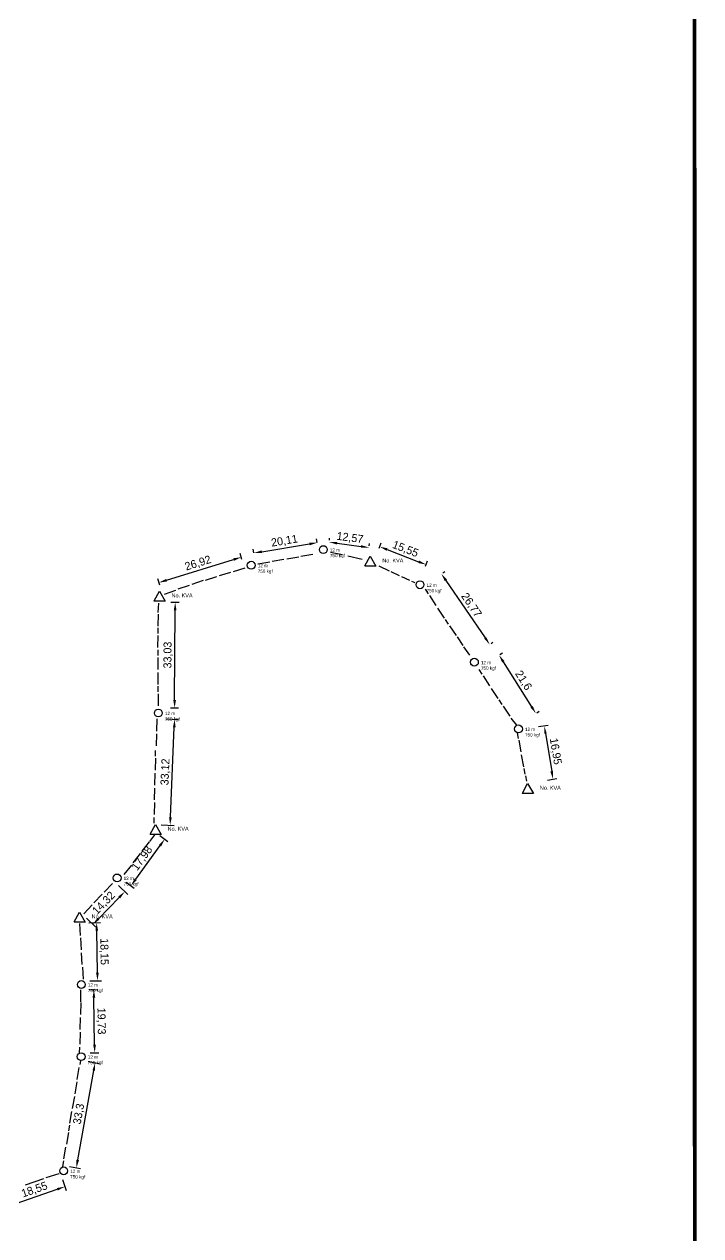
# Model space of a CAD drawing. Header units: millimetres. Extents: x -3588 to 75209, y -3737 to 38254.
# Drawn here: x 29058.5 to 29270, y 19548.3 to 19926.9 of the extents above; entities that cross this region are included whole.
import ezdxf

# ---------------------------------------------------------------- set-up
doc = ezdxf.new("R2010")
doc.units = ezdxf.units.MM
doc.layers.add('P', color=253, linetype='Continuous')
doc.dimstyles.new('ISO-25', dxfattribs={"dimtxt": 2.5, "dimasz": 2.5, "dimexe": 1.25, "dimexo": 0.625, "dimtad": 1, "dimtxsty": 'Standard', "dimcen": 2.5, "dimadec": 0, "dimazin": 0, "dimtfac": 1, "dimtmove": 0, "dimatfit": 3, "dimfxl": 1, "dimarcsym": 0})

# ---------------------------------------------------------------- blocks, each defined once
blk = doc.blocks.new('*D336')
at = {"color": 0, "lineweight": -2, "transparency": 16777216}
for p, q in [((29070.4, 19565.83), (29071.58, 19562.44)), ((29056, 19558.37), (29068.8, 19562.8)), ((29052.88, 19559.77), (29054.05, 19556.37))]:
    blk.add_line(p, q, dxfattribs=at)
at = {"color": 0, "transparency": 16777216}
for points in [[(29068.67, 19563.19), (29068.94, 19562.41), (29071.17, 19563.62)], [(29055.87, 19558.76), (29056.14, 19557.97), (29053.64, 19557.55)]]:
    blk.add_solid(points, dxfattribs=at)
at = {"layer": 'Defpoints', "color": 0, "transparency": 16777216}
for p in [(29070.2, 19566.42), (29071.17, 19563.62), (29052.67, 19560.36)]:
    blk.add_point(p, dxfattribs=at)
at = {"color": 0, "transparency": 16777216, "insert": (29061.72, 19562.55), "char_height": 2.5, "attachment_point": 5, "rotation": 19.0946}
blk.add_mtext('18,55', dxfattribs=at)
blk = doc.blocks.new('*D337')
at = {"color": 0, "lineweight": -2, "transparency": 16777216}
for p, q in [((29075.23, 19572.02), (29080.22, 19599.88)), ((29078.49, 19602.73), (29081.89, 19602.12)), ((29072.62, 19569.95), (29076.02, 19569.34))]:
    blk.add_line(p, q, dxfattribs=at)
at = {"color": 0, "transparency": 16777216}
for points in [[(29079.81, 19599.95), (29080.63, 19599.81), (29080.66, 19602.34)], [(29074.82, 19572.09), (29075.64, 19571.95), (29074.79, 19569.56)]]:
    blk.add_solid(points, dxfattribs=at)
at = {"layer": 'Defpoints', "color": 0, "transparency": 16777216}
for p in [(29077.87, 19602.84), (29080.66, 19602.34), (29072, 19570.06)]:
    blk.add_point(p, dxfattribs=at)
at = {"color": 0, "transparency": 16777216, "insert": (29075.68, 19586.32), "char_height": 2.5, "attachment_point": 5, "rotation": 79.8511}
blk.add_mtext('33,3', dxfattribs=at)
blk = doc.blocks.new('*D338')
at = {"color": 0, "lineweight": -2, "transparency": 16777216}
for p, q in [((29078.8, 19625.16), (29081.48, 19625.2)), ((29080.47, 19607.95), (29080.27, 19622.68)), ((29079.07, 19605.43), (29081.75, 19605.47))]:
    blk.add_line(p, q, dxfattribs=at)
at = {"color": 0, "transparency": 16777216}
for points in [[(29080.68, 19622.69), (29079.85, 19622.68), (29080.23, 19625.18)], [(29080.89, 19607.96), (29080.05, 19607.95), (29080.5, 19605.45)]]:
    blk.add_solid(points, dxfattribs=at)
at = {"layer": 'Defpoints', "color": 0, "transparency": 16777216}
for p in [(29078.17, 19625.16), (29080.23, 19625.18), (29078.45, 19605.42)]:
    blk.add_point(p, dxfattribs=at)
at = {"color": 0, "transparency": 16777216, "insert": (29082.45, 19615.35), "char_height": 2.5, "attachment_point": 5, "rotation": 270.7912}
blk.add_mtext('19,73', dxfattribs=at)
blk = doc.blocks.new('*D339')
at = {"color": 0, "lineweight": -2, "transparency": 16777216}
for p, q in [((29078.71, 19646.08), (29082.36, 19646.13)), ((29081.35, 19630.46), (29081.15, 19643.61)), ((29078.98, 19627.93), (29082.64, 19627.98))]:
    blk.add_line(p, q, dxfattribs=at)
at = {"color": 0, "transparency": 16777216}
for points in [[(29081.57, 19643.62), (29080.74, 19643.61), (29081.11, 19646.11)], [(29081.77, 19630.47), (29080.94, 19630.46), (29081.39, 19627.96)]]:
    blk.add_solid(points, dxfattribs=at)
at = {"layer": 'Defpoints', "color": 0, "transparency": 16777216}
for p in [(29078.08, 19646.07), (29081.11, 19646.11), (29078.36, 19627.92)]:
    blk.add_point(p, dxfattribs=at)
at = {"color": 0, "transparency": 16777216, "insert": (29083.34, 19637.07), "char_height": 2.5, "attachment_point": 5, "rotation": 270.8686}
blk.add_mtext('18,15', dxfattribs=at)
blk = doc.blocks.new('*D340')
at = {"color": 0, "lineweight": -2, "transparency": 16777216}
for p, q in [((29087.96, 19657.71), (29090.82, 19654.92)), ((29081.67, 19647.34), (29088.18, 19654.01)), ((29077.96, 19647.47), (29080.82, 19644.68))]:
    blk.add_line(p, q, dxfattribs=at)
at = {"color": 0, "transparency": 16777216}
for points in [[(29087.88, 19654.3), (29088.48, 19653.72), (29089.93, 19655.8)], [(29081.37, 19647.63), (29081.97, 19647.05), (29079.92, 19645.55)]]:
    blk.add_solid(points, dxfattribs=at)
at = {"layer": 'Defpoints', "color": 0, "transparency": 16777216}
for p in [(29087.52, 19658.15), (29089.93, 19655.8), (29077.51, 19647.91)]:
    blk.add_point(p, dxfattribs=at)
at = {"color": 0, "transparency": 16777216, "insert": (29083.43, 19652.13), "char_height": 2.5, "attachment_point": 5, "rotation": 45.6807}
blk.add_mtext('14,32', dxfattribs=at)
blk = doc.blocks.new('*D341')
at = {"color": 0, "lineweight": -2, "transparency": 16777216}
for p, q in [((29100.86, 19673.3), (29103.4, 19671.46)), ((29093.32, 19659.66), (29100.93, 19670.17)), ((29090.32, 19658.74), (29092.86, 19656.9))]:
    blk.add_line(p, q, dxfattribs=at)
at = {"color": 0, "transparency": 16777216}
for points in [[(29100.59, 19670.41), (29101.26, 19669.92), (29102.39, 19672.19)], [(29092.98, 19659.9), (29093.65, 19659.41), (29091.85, 19657.63)]]:
    blk.add_solid(points, dxfattribs=at)
at = {"layer": 'Defpoints', "color": 0, "transparency": 16777216}
for p in [(29100.35, 19673.67), (29102.39, 19672.19), (29089.81, 19659.11)]:
    blk.add_point(p, dxfattribs=at)
at = {"color": 0, "transparency": 16777216, "insert": (29095.43, 19666.13), "char_height": 2.5, "attachment_point": 5, "rotation": 54.0938}
blk.add_mtext('17,98', dxfattribs=at)
blk = doc.blocks.new('*D342')
at = {"color": 0, "lineweight": -2, "transparency": 16777216}
for p, q in [((29102.71, 19709.78), (29106.75, 19709.6)), ((29104.19, 19679.06), (29105.39, 19707.16)), ((29101.3, 19676.68), (29105.33, 19676.51))]:
    blk.add_line(p, q, dxfattribs=at)
at = {"color": 0, "transparency": 16777216}
for points in [[(29104.98, 19707.18), (29105.81, 19707.14), (29105.5, 19709.66)], [(29103.77, 19679.08), (29104.61, 19679.04), (29104.08, 19676.56)]]:
    blk.add_solid(points, dxfattribs=at)
at = {"layer": 'Defpoints', "color": 0, "transparency": 16777216}
for p in [(29102.09, 19709.8), (29105.5, 19709.66), (29100.67, 19676.71)]:
    blk.add_point(p, dxfattribs=at)
at = {"color": 0, "transparency": 16777216, "insert": (29102.71, 19693.2), "char_height": 2.5, "attachment_point": 5, "rotation": 87.551}
blk.add_mtext('33,12', dxfattribs=at)
blk = doc.blocks.new('*D343')
at = {"color": 0, "lineweight": -2, "transparency": 16777216}
for p, q in [((29104.36, 19746.24), (29106.92, 19746.22)), ((29105.49, 19715.7), (29105.66, 19743.73)), ((29104.16, 19713.21), (29106.73, 19713.19))]:
    blk.add_line(p, q, dxfattribs=at)
at = {"color": 0, "transparency": 16777216}
for points in [[(29105.24, 19743.73), (29106.08, 19743.73), (29105.67, 19746.23)], [(29105.08, 19715.7), (29105.91, 19715.7), (29105.48, 19713.2)]]:
    blk.add_solid(points, dxfattribs=at)
at = {"layer": 'Defpoints', "color": 0, "transparency": 16777216}
for p in [(29103.73, 19746.24), (29105.67, 19746.23), (29103.54, 19713.21)]:
    blk.add_point(p, dxfattribs=at)
at = {"color": 0, "transparency": 16777216, "insert": (29103.49, 19729.73), "char_height": 2.5, "attachment_point": 5, "rotation": 89.6647}
blk.add_mtext('33,03', dxfattribs=at)
blk = doc.blocks.new('*D344')
at = {"color": 0, "lineweight": -2, "transparency": 16777216}
for p, q in [((29102.97, 19753.12), (29123.92, 19759.58)), ((29126.54, 19759.55), (29125.94, 19761.51)), ((29100.82, 19751.62), (29100.21, 19753.57))]:
    blk.add_line(p, q, dxfattribs=at)
at = {"color": 0, "transparency": 16777216}
for points in [[(29123.8, 19759.97), (29124.04, 19759.18), (29126.31, 19760.31)], [(29102.85, 19753.51), (29103.09, 19752.72), (29100.58, 19752.38)]]:
    blk.add_solid(points, dxfattribs=at)
at = {"layer": 'Defpoints', "color": 0, "transparency": 16777216}
for p in [(29126.31, 19760.31), (29126.73, 19758.95), (29101, 19751.02)]:
    blk.add_point(p, dxfattribs=at)
at = {"color": 0, "transparency": 16777216, "insert": (29112.83, 19758.34), "char_height": 2.5, "attachment_point": 5, "rotation": 17.1368}
blk.add_mtext('26,92', dxfattribs=at)
blk = doc.blocks.new('*D345')
at = {"color": 0, "lineweight": -2, "transparency": 16777216}
for p, q in [((29150.09, 19764.95), (29149.9, 19766.08)), ((29130.25, 19761.71), (29130.06, 19762.84)), ((29132.73, 19762.01), (29147.64, 19764.45))]:
    blk.add_line(p, q, dxfattribs=at)
at = {"color": 0, "transparency": 16777216}
for points in [[(29132.66, 19762.42), (29132.8, 19761.6), (29130.26, 19761.61)], [(29147.57, 19764.86), (29147.71, 19764.03), (29150.11, 19764.85)]]:
    blk.add_solid(points, dxfattribs=at)
at = {"layer": 'Defpoints', "color": 0, "transparency": 16777216}
for p in [(29150.11, 19764.85), (29150.19, 19764.33), (29130.35, 19761.09)]:
    blk.add_point(p, dxfattribs=at)
at = {"color": 0, "transparency": 16777216, "insert": (29139.85, 19765.28), "char_height": 2.5, "attachment_point": 5, "rotation": 9.2762}
blk.add_mtext('20,11', dxfattribs=at)
blk = doc.blocks.new('*D346')
at = {"color": 0, "lineweight": -2, "transparency": 16777216}
for p, q in [((29153.87, 19765.59), (29153.96, 19766.27)), ((29156.27, 19764.69), (29163.77, 19763.67)), ((29166.33, 19763.88), (29166.42, 19764.56))]:
    blk.add_line(p, q, dxfattribs=at)
at = {"color": 0, "transparency": 16777216}
for points in [[(29156.33, 19765.1), (29156.22, 19764.28), (29153.8, 19765.03)], [(29163.83, 19764.08), (29163.72, 19763.25), (29166.25, 19763.33)]]:
    blk.add_solid(points, dxfattribs=at)
at = {"layer": 'Defpoints', "color": 0, "transparency": 16777216}
for p in [(29153.79, 19764.97), (29166.24, 19763.26), (29166.25, 19763.33)]:
    blk.add_point(p, dxfattribs=at)
at = {"color": 0, "transparency": 16777216, "insert": (29160.3, 19766.24), "char_height": 2.5, "attachment_point": 5, "rotation": 352.2045}
blk.add_mtext('12,57', dxfattribs=at)
blk = doc.blocks.new('*D347')
at = {"color": 0, "lineweight": -2, "transparency": 16777216}
for p, q in [((29169.42, 19763.14), (29170.05, 19764.77)), ((29171.93, 19762.7), (29181.77, 19758.89)), ((29183.93, 19757.54), (29184.56, 19759.16))]:
    blk.add_line(p, q, dxfattribs=at)
at = {"color": 0, "transparency": 16777216}
for points in [[(29172.08, 19763.09), (29171.78, 19762.31), (29169.6, 19763.6)], [(29181.92, 19759.28), (29181.62, 19758.51), (29184.11, 19757.99)]]:
    blk.add_solid(points, dxfattribs=at)
at = {"layer": 'Defpoints', "color": 0, "transparency": 16777216}
for p in [(29169.2, 19762.56), (29183.7, 19756.95), (29184.11, 19757.99)]:
    blk.add_point(p, dxfattribs=at)
at = {"color": 0, "transparency": 16777216, "insert": (29177.6, 19762.74), "char_height": 2.5, "attachment_point": 5, "rotation": 338.8654}
blk.add_mtext('15,55', dxfattribs=at)
blk = doc.blocks.new('*D348')
at = {"color": 0, "lineweight": -2, "transparency": 16777216}
for p, q in [((29189.32, 19755.43), (29189.92, 19755.84)), ((29190.3, 19753.07), (29202.59, 19735.1)), ((29204.43, 19733.33), (29205.03, 19733.74))]:
    blk.add_line(p, q, dxfattribs=at)
at = {"color": 0, "transparency": 16777216}
for points in [[(29190.64, 19753.3), (29189.95, 19752.83), (29188.88, 19755.13)], [(29202.93, 19735.34), (29202.24, 19734.86), (29204, 19733.04)]]:
    blk.add_solid(points, dxfattribs=at)
at = {"layer": 'Defpoints', "color": 0, "transparency": 16777216}
for p in [(29188.8, 19755.08), (29203.92, 19732.98), (29204, 19733.04)]:
    blk.add_point(p, dxfattribs=at)
at = {"color": 0, "transparency": 16777216, "insert": (29198.16, 19745.26), "char_height": 2.5, "attachment_point": 5, "rotation": 304.3711}
blk.add_mtext('26,77', dxfattribs=at)
blk = doc.blocks.new('*D349')
at = {"color": 0, "lineweight": -2, "transparency": 16777216}
for p, q in [((29207.18, 19729.94), (29207.95, 19730.43)), ((29208.23, 19727.64), (29217.1, 19713.6)), ((29218.71, 19711.67), (29219.49, 19712.16))]:
    blk.add_line(p, q, dxfattribs=at)
at = {"color": 0, "transparency": 16777216}
for points in [[(29208.58, 19727.87), (29207.88, 19727.42), (29206.9, 19729.76)], [(29217.45, 19713.83), (29216.74, 19713.38), (29218.43, 19711.49)]]:
    blk.add_solid(points, dxfattribs=at)
at = {"layer": 'Defpoints', "color": 0, "transparency": 16777216}
for p in [(29206.65, 19729.6), (29218.18, 19711.33), (29218.43, 19711.49)]:
    blk.add_point(p, dxfattribs=at)
at = {"color": 0, "transparency": 16777216, "insert": (29214.43, 19721.74), "char_height": 2.5, "attachment_point": 5, "rotation": 302.265}
blk.add_mtext('21,6', dxfattribs=at)
blk = doc.blocks.new('*D350')
at = {"color": 0, "lineweight": -2, "transparency": 16777216}
for p, q in [((29219.28, 19707.37), (29222.27, 19707.86)), ((29221.44, 19705.19), (29223.38, 19693.4)), ((29222.03, 19690.64), (29225.02, 19691.14))]:
    blk.add_line(p, q, dxfattribs=at)
at = {"color": 0, "transparency": 16777216}
for points in [[(29221.85, 19705.25), (29221.03, 19705.12), (29221.03, 19707.65)], [(29223.79, 19693.47), (29222.97, 19693.33), (29223.79, 19690.93)]]:
    blk.add_solid(points, dxfattribs=at)
at = {"layer": 'Defpoints', "color": 0, "transparency": 16777216}
for p in [(29218.66, 19707.26), (29221.42, 19690.54), (29223.79, 19690.93)]:
    blk.add_point(p, dxfattribs=at)
at = {"color": 0, "transparency": 16777216, "insert": (29224.47, 19699.63), "char_height": 2.5, "attachment_point": 5, "rotation": 279.3444}
blk.add_mtext('16,95', dxfattribs=at)

msp = doc.modelspace()

# ---------------------------------------------------------------- linework, layer by layer
at = {"color": 10}
for p, q in [((29131.489, 19758.266), (29135.221, 19758.867)), ((29136.012, 19759.086), (29139.674, 19759.676)), ((29140.568, 19759.811), (29144.3, 19760.413)), ((29144.955, 19760.599), (29148.685, 19761.212)), ((29165.003, 19757.601), (29166.63, 19760.656)), ((29166.63, 19760.656), (29168.451, 19757.536)), ((29119.475, 19754.569), (29123.028, 19755.633)), ((29123.896, 19755.884), (29127.518, 19756.969)), ((29168.451, 19757.536), (29164.95, 19757.536)), ((29106.632, 19750.377), (29110.136, 19751.593)), ((29110.993, 19751.881), (29114.565, 19753.121)), ((29115.098, 19753.164), (29118.72, 19754.249)), ((29099.098, 19746.683), (29100.725, 19749.739)), ((29100.725, 19749.739), (29102.547, 19746.618)), ((29102.32, 19748.785), (29105.891, 19750.025)), ((29184.872, 19748.838), (29183.892, 19750.323)), ((29187.305, 19745.254), (29185.261, 19748.348)), ((29102.547, 19746.618), (29099.045, 19746.618)), ((29100.401, 19743.054), (29100.566, 19745.967)), ((29189.84, 19741.277), (29187.756, 19744.432)), ((29100.347, 19738.739), (29100.44, 19742.519)), ((29191.147, 19739.379), (29190.166, 19740.863)), ((29100.283, 19732.103), (29100.374, 19735.81)), ((29100.335, 19736.434), (29100.379, 19738.213)), ((29193.58, 19735.795), (29191.536, 19738.889)), ((29100.324, 19729.544), (29100.319, 19731.323)), ((29100.39, 19725.212), (29100.38, 19728.921)), ((29100.325, 19720.497), (29100.315, 19724.278)), ((29201.642, 19723.723), (29200.661, 19725.207)), ((29204.075, 19720.139), (29202.031, 19723.233)), ((29100.376, 19718.193), (29100.371, 19719.972)), ((29100.442, 19713.861), (29100.432, 19717.57)), ((29206.61, 19716.162), (29204.526, 19719.317)), ((29207.917, 19714.264), (29206.936, 19715.748)), ((29210.35, 19710.679), (29208.306, 19713.774)), ((29099.943, 19705.976), (29100.068, 19709.755)), ((29213.011, 19703.694), (29212.684, 19705.443)), ((29099.781, 19701.366), (29099.904, 19705.073)), ((29213.862, 19699.447), (29213.18, 19703.092)), ((29099.531, 19698.112), (29099.565, 19699.891)), ((29214.653, 19694.798), (29213.958, 19698.514)), ((29099.502, 19693.78), (29099.574, 19697.488)), ((29215.121, 19692.541), (29214.794, 19694.29)), ((29099.335, 19689.068), (29099.407, 19692.848)), ((29215.611, 19690.279), (29215.284, 19692.028)), ((29099.238, 19684.456), (29099.309, 19688.164)), ((29217.674, 19686.505), (29214.173, 19686.505)), ((29214.226, 19686.57), (29215.852, 19689.625)), ((29215.852, 19689.625), (29217.674, 19686.505)), ((29099.239, 19679.859), (29099.312, 19683.639)), ((29099.116, 19677.169), (29099.15, 19678.948)), ((29097.866, 19673.769), (29099.493, 19676.824)), ((29099.493, 19676.824), (29101.315, 19673.704)), ((29095.341, 19668.426), (29097.665, 19671.409)), ((29097.706, 19671.463), (29099.351, 19673.525)), ((29101.315, 19673.704), (29097.813, 19673.704)), ((29092.5, 19664.792), (29094.779, 19667.718)), ((29089.746, 19661.111), (29092.069, 19664.094)), ((29083.453, 19655.619), (29086.061, 19658.356)), ((29080.264, 19652.286), (29082.823, 19654.971)), ((29074.118, 19646.363), (29075.745, 19649.419)), ((29075.745, 19649.419), (29077.566, 19646.298)), ((29077.158, 19648.897), (29079.767, 19651.634)), ((29077.566, 19646.298), (29074.065, 19646.298)), ((29076.051, 19642.091), (29075.899, 19645.869)), ((29076.369, 19637.604), (29076.16, 19641.379)), ((29076.614, 19632.998), (29076.41, 19636.701)), ((29076.957, 19628.414), (29076.749, 19632.189)), ((29076.16, 19621.42), (29076.183, 19625.128)), ((29076.139, 19617.37), (29076.259, 19621.149)), ((29075.983, 19612.76), (29076.101, 19616.466)), ((29075.926, 19608.163), (29076.047, 19611.942)), ((29075.769, 19605.475), (29075.825, 19607.253)), ((29076.019, 19602.985), (29075.815, 19601.766)), ((29075.592, 19600.878), (29074.964, 19597.149)), ((29074.918, 19596.33), (29074.302, 19592.673)), ((29074.143, 19591.783), (29073.515, 19588.055)), ((29073.284, 19587.146), (29072.668, 19583.489)), ((29072.279, 19580.586), (29071.651, 19576.858)), ((29072.618, 19582.866), (29072.323, 19581.111)), ((29071.42, 19575.949), (29070.804, 19572.292)), ((29070.755, 19571.669), (29070.459, 19569.914))]:
    msp.add_line(p, q, dxfattribs=at)
at = {"color": 1}
for p, q in [((29154.217, 19761.836), (29158.026, 19761.131)), ((29159.615, 19760.785), (29164.131, 19759.728)), ((29169.315, 19757.606), (29172.561, 19756.055)), ((29173.095, 19755.809), (29175.73, 19754.603)), ((29176.384, 19754.288), (29178.961, 19753.113)), ((29179.577, 19752.833), (29180.641, 19752.441)), ((29193.821, 19735.463), (29195.626, 19732.689)), ((29195.858, 19732.319), (29197.709, 19729.682)), ((29210.605, 19709.994), (29212.37, 19707.78)), ((29058.843, 19564.155), (29064.631, 19566.212)), ((29065.369, 19566.445), (29069.409, 19567.765))]:
    msp.add_line(p, q, dxfattribs=at)
at = {"color": 10}
for centre in [(29151.996, 19762.689), (29129.435, 19757.798), (29182.208, 19751.697), (29199.217, 19727.511), (29100.422, 19711.61), (29212.983, 19706.655), (29087.513, 19660.093), (29076.318, 19626.769), (29076.296, 19604.253), (29070.798, 19568.55)]:
    msp.add_circle(centre, 1.222, dxfattribs=at)
at = {"layer": 'P', "const_width": 1.2}
msp.add_lwpolyline([(29269.39, 12259.443), (29267.793, 21353.783)], dxfattribs=at)

# ---------------------------------------------------------------- texts
at = {"color": 10, "attachment_point": 1}
for s, width, gutter_width, insert, char_height in [('12 m^J750 kgf ', 21.10344, 5.166, (29154.044, 19763.074), 1.03321), ('12 m^J750 kgf ', 21.10344, 5.166, (29131.483, 19758.182), 1.03321), ('No. KVA', 17.75852, 6.215, (29170.437, 19759.901), 1.243), ('12 m^J750 kgf ', 21.10344, 5.166, (29184.256, 19752.081), 1.03321), ('No. KVA', 17.75852, 6.215, (29104.532, 19748.984), 1.243), ('12 m^J750 kgf ', 21.10344, 5.166, (29201.265, 19727.895), 1.03321), ('12 m^J750 kgf ', 21.10344, 5.166, (29102.47, 19711.994), 1.03321), ('12 m^J750 kgf ', 21.10344, 5.166, (29215.031, 19707.039), 1.03321), ('No. KVA', 17.75852, 6.215, (29219.66, 19688.871), 1.243), ('No. KVA', 17.75852, 6.215, (29103.3, 19676.069), 1.243), ('12 m^J750 kgf ', 21.10344, 5.166, (29089.561, 19660.477), 1.03321), ('No. KVA', 17.75852, 6.215, (29079.552, 19648.664), 1.243), ('12 m^J750 kgf ', 21.10344, 5.166, (29078.366, 19627.153), 1.03321), ('12 m^J750 kgf ', 21.10344, 5.166, (29078.343, 19604.637), 1.03321), ('12 m^J750 kgf ', 21.10344, 5.166, (29072.846, 19568.934), 1.03321)]:
    msp.add_mtext_dynamic_manual_height_columns(s, width=width, gutter_width=gutter_width, heights=[0], dxfattribs=dict(at, insert=insert, char_height=char_height))

# ---------------------------------------------------------------- dimensions: what is measured, and where the dimension line sits
at = {"color": 1}
for p1, p2, distance, picture, middle in [((29130.347, 19761.094), (29150.19, 19764.335), 0.521, '*D345', (29139.849, 19765.285)), ((29153.787, 19764.968), (29166.241, 19763.263), 0.064, '*D346', (29160.305, 19766.243)), ((29169.197, 19762.561), (29183.704, 19756.953), 1.115, '*D347', (29177.604, 19762.74)), ((29101.001, 19751.018), (29126.728, 19758.951), 1.425, '*D344', (29112.83, 19758.337)), ((29188.802, 19755.076), (29203.915, 19732.98), 0.1, '*D348', (29198.161, 19745.261)), ((29103.537, 19713.211), (29103.731, 19746.239), -1.943, '*D343', (29103.493, 19729.726)), ((29206.649, 19729.602), (29218.183, 19711.334), 0.293, '*D349', (29214.425, 19721.737)), ((29100.673, 19676.71), (29102.088, 19709.804), -3.414, '*D342', (29102.71, 19693.2)), ((29218.664, 19707.264), (29221.415, 19690.543), 2.402, '*D350', (29224.465, 19699.631)), ((29089.81, 19659.108), (29100.352, 19673.669), -2.518, '*D341', (29095.434, 19666.134)), ((29077.513, 19647.908), (29087.515, 19658.151), -3.368, '*D340', (29083.433, 19652.132)), ((29078.356, 19627.918), (29078.081, 19646.068), -3.034, '*D339', (29083.335, 19637.071)), ((29078.446, 19605.424), (29078.174, 19625.155), -2.058, '*D338', (29082.451, 19615.347)), ((29072.004, 19570.057), (29077.872, 19602.84), -2.834, '*D337', (29075.677, 19586.316)), ((29052.671, 19560.358), (29070.196, 19566.424), -2.97, '*D336', (29061.723, 19562.553))]:
    dim = msp.add_aligned_dim(p1=p1, p2=p2, distance=distance, dimstyle='ISO-25', dxfattribs=at)
    dim.commit()
    dim.dimension.update_dxf_attribs({"geometry": picture, "text_midpoint": middle})

doc.saveas('drawing.dxf')
